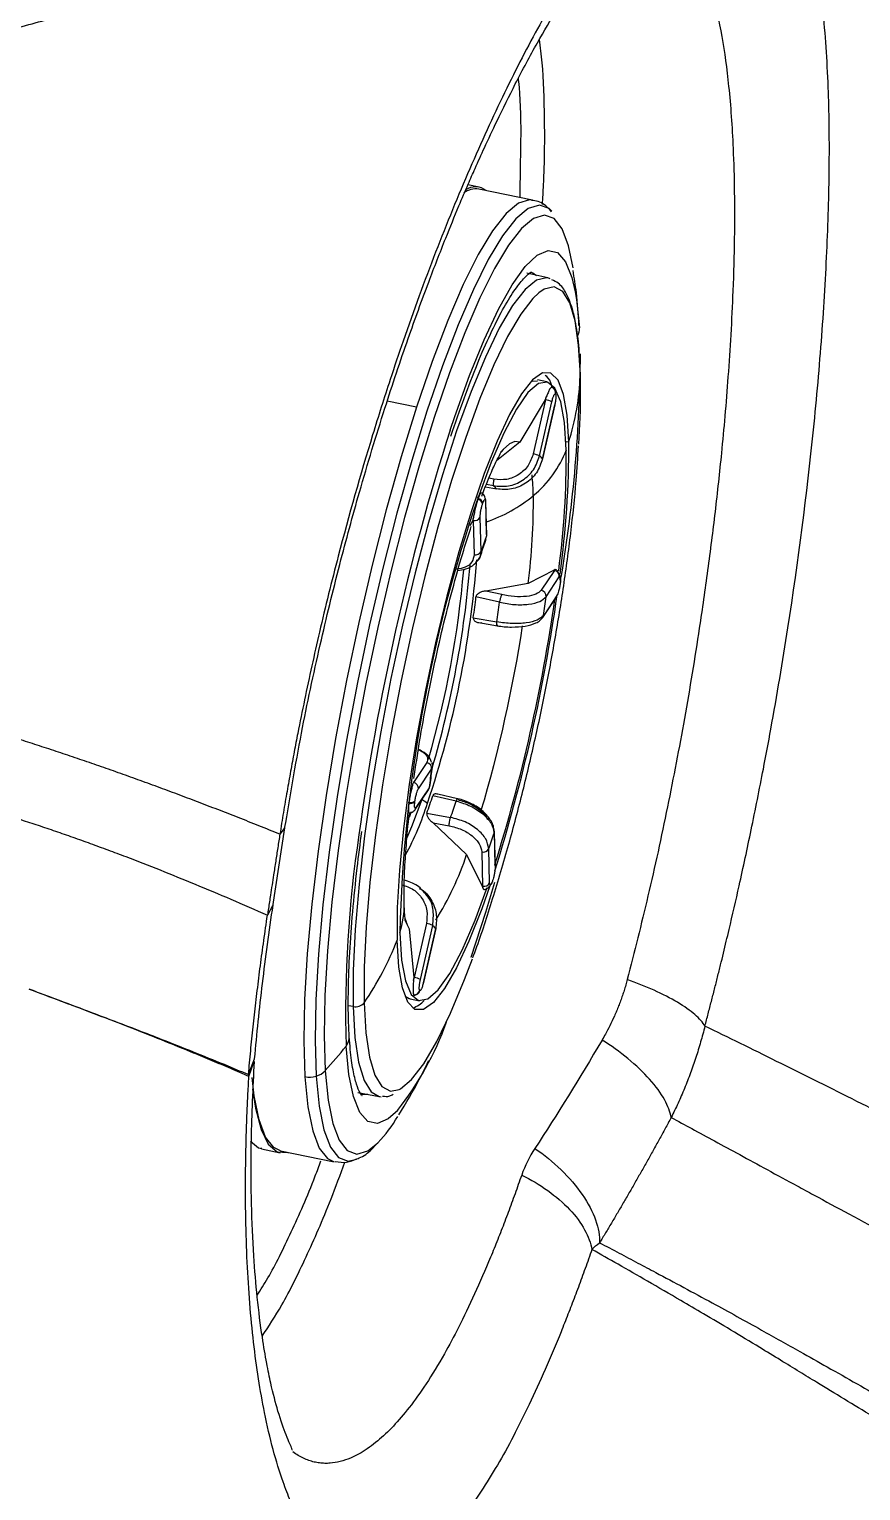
# Model space of a CAD drawing. Extents: x 525 to 609, y 649 to 778.
# Drawn here: x 533.459 to 535.144, y 699.471 to 702.436 of the extents above; entities that cross this region are included whole.
import ezdxf

# ---------------------------------------------------------------- set-up
doc = ezdxf.new("R2010")
doc.units = 0
doc.header["$MEASUREMENT"] = 0
doc.layers.add('1', color=4, linetype='Continuous')

# ---------------------------------------------------------------- blocks, each defined once
blk = doc.blocks.new('JETSETTER')
at = {"layer": '1', "color": 3, "linetype": 'Continuous', "lineweight": 25}
for p, q in [((9.3264, 32.9704), (9.3274, 33.04)), ((9.2436, 32.9914), (9.2206, 32.9962)), ((9.3517, 32.9652), (9.2429, 32.9876)), ((9.3827, 32.8072), (9.3401, 32.8168)), ((9.3876, 32.8056), (9.3827, 32.8072)), ((9.3508, 32.5977), (9.3617, 32.5984)), ((9.3809, 32.5964), (9.362, 32.6006)), ((9.1165, 32.5452), (9.0572, 32.5574)), ((9.3771, 32.5602), (9.326, 32.474)), ((9.3779, 32.5601), (9.353, 32.4504)), ((9.3658, 32.4463), (9.3907, 32.556)), ((9.3793, 32.5658), (9.3771, 32.5602)), ((9.3771, 32.5602), (9.3779, 32.5601)), ((9.3779, 32.5601), (9.3793, 32.5658)), ((9.3953, 32.5825), (9.395, 32.5828)), ((9.3979, 32.5722), (9.3982, 32.5719)), ((9.3967, 32.5499), (9.3718, 32.4402)), ((9.3719, 32.4399), (9.3969, 32.5496)), ((9.3967, 32.5499), (9.3969, 32.5496)), ((9.326, 32.474), (9.2787, 32.436)), ((9.4251, 32.4739), (9.4195, 32.475)), ((9.3719, 32.4399), (9.3718, 32.4402)), ((9.2562, 32.3837), (9.2787, 32.3792)), ((9.2723, 32.3857), (9.2582, 32.3886)), ((9.2734, 32.3989), (9.2632, 32.401)), ((9.2412, 32.3618), (9.2368, 32.3627)), ((9.2409, 32.3582), (9.2414, 32.3598)), ((9.2504, 32.3492), (9.2509, 32.3507)), ((9.2564, 32.3537), (9.2582, 32.2843)), ((9.2586, 32.2869), (9.2568, 32.3564)), ((9.2313, 32.3195), (9.2305, 32.3155)), ((9.2313, 32.3153), (9.2313, 32.3195)), ((9.2473, 32.2526), (9.2455, 32.3221)), ((9.2305, 32.3155), (9.2246, 32.3045)), ((9.2305, 32.3155), (9.2313, 32.3153)), ((9.2313, 32.3153), (9.2331, 32.2459)), ((9.2582, 32.2843), (9.2552, 32.2744)), ((9.3953, 32.2142), (9.3429, 32.1871)), ((9.3961, 32.214), (9.3693, 32.1737)), ((9.3791, 32.1607), (9.4058, 32.2009)), ((9.3974, 32.2156), (9.3953, 32.2142)), ((9.3953, 32.2142), (9.3961, 32.214)), ((9.3961, 32.214), (9.3974, 32.2156)), ((9.4002, 32.2153), (9.3974, 32.2156)), ((9.3429, 32.1871), (9.2569, 32.1722)), ((9.2892, 32.1648), (9.2569, 32.1722)), ((9.4081, 32.1899), (9.4079, 32.1881)), ((9.4082, 32.1889), (9.4084, 32.1908)), ((9.2846, 32.1493), (9.237, 32.1602)), ((9.3726, 32.1186), (9.3993, 32.1589)), ((9.4009, 32.1631), (9.3742, 32.1228)), ((9.2316, 32.118), (9.2795, 32.1094)), ((9.2426, 32.1083), (9.2805, 32.1015)), ((9.1372, 31.8241), (9.1105, 31.7839)), ((9.1491, 31.819), (9.1481, 31.8215)), ((9.1202, 31.7708), (9.1469, 31.8111)), ((9.109, 31.7812), (9.1105, 31.7839)), ((9.1105, 31.7839), (9.1098, 31.784)), ((9.1138, 31.7288), (9.1405, 31.769)), ((9.1421, 31.7732), (9.1153, 31.733)), ((9.1427, 31.7792), (9.1421, 31.7732)), ((9.1969, 31.7461), (9.1495, 31.757)), ((9.1994, 31.7507), (9.1596, 31.7599)), ((9.1009, 31.7417), (9.1012, 31.7436)), ((9.1128, 31.7275), (9.1138, 31.7288)), ((9.113, 31.744), (9.1132, 31.7458)), ((9.1374, 31.7217), (9.1854, 31.7128)), ((9.15, 31.702), (9.218, 31.6377)), ((9.15, 31.702), (9.1826, 31.696)), ((8.8253, 31.5321), (8.8494, 31.6915)), ((8.8482, 31.6904), (8.8396, 31.6788)), ((9.2738, 31.6813), (9.2756, 31.6118)), ((9.276, 31.6145), (9.2742, 31.6839)), ((9.218, 31.6377), (9.2498, 31.5736)), ((9.2487, 31.6429), (9.2505, 31.5734)), ((9.2647, 31.5802), (9.2629, 31.6496)), ((9.2697, 31.5818), (9.2696, 31.5817)), ((9.27, 31.5816), (9.2705, 31.5832)), ((9.2708, 31.5847), (9.2702, 31.5831)), ((9.2498, 31.5736), (9.2508, 31.5702)), ((9.2505, 31.5734), (9.2498, 31.5736)), ((9.2508, 31.5702), (9.2505, 31.5734)), ((8.8247, 31.5332), (8.8143, 31.5146)), ((9.0924, 31.5058), (9.1017, 31.4871)), ((9.1365, 31.4978), (9.1116, 31.3881)), ((9.1244, 31.384), (9.1493, 31.4937)), ((9.1017, 31.4871), (9.1108, 31.3882)), ((9.1553, 31.4876), (9.1304, 31.3779)), ((9.1305, 31.3776), (9.1555, 31.4873)), ((9.1553, 31.4876), (9.1555, 31.4873)), ((9.1108, 31.3882), (9.1103, 31.3821)), ((9.1103, 31.3821), (9.1116, 31.3881)), ((9.1116, 31.3881), (9.1108, 31.3882)), ((9.1035, 31.3447), (9.1224, 31.3411)), ((9.1113, 31.3524), (9.111, 31.3527)), ((9.1113, 31.3524), (9.1132, 31.3526)), ((9.1232, 31.3617), (9.1229, 31.362)), ((8.9881, 31.329), (8.9786, 31.3308)), ((8.7759, 31.1913), (8.7878, 31.223)), ((8.7768, 31.1874), (8.7874, 31.2181)), ((8.9978, 31.1548), (9.0408, 31.1468)), ((8.801, 31.042), (8.803, 31.0416)), ((8.8022, 31.0403), (8.8402, 31.0325)), ((8.841, 31.0365), (8.9498, 31.014))]:
    blk.add_line(p, q, dxfattribs=at)
at = {"layer": '1', "color": 3, "linetype": 'Continuous', "lineweight": 25, "flags": 128}
for points in [[(9.3905, 32.9429), (9.3851, 32.9479), (9.3654, 32.9551), (9.3429, 32.9482), (9.3179, 32.9272), (9.2907, 32.8925), (9.2619, 32.8446), (9.2317, 32.7841), (9.2006, 32.712), (9.1691, 32.6293), (9.1377, 32.5372), (9.1067, 32.4371), (9.0767, 32.3303), (9.0481, 32.2186), (9.0213, 32.1034), (8.9967, 31.9865), (8.9746, 31.8696), (8.9554, 31.7544), (8.9394, 31.6425), (8.9267, 31.5357), (8.9177, 31.4354), (8.9123, 31.3431), (8.9107, 31.2602), (8.9129, 31.1879)], [(9.3508, 32.9654), (9.3457, 32.9658), (9.323, 32.9589), (9.2979, 32.9378), (9.2705, 32.9028), (9.2415, 32.8546), (9.2111, 32.7937), (9.1798, 32.7211), (9.1481, 32.6379), (9.1165, 32.5452)], [(9.4337, 32.828), (9.4246, 32.8727), (9.4116, 32.9071), (9.3953, 32.9279), (9.376, 32.935), (9.3539, 32.9282), (9.3293, 32.9076), (9.3026, 32.8735), (9.2743, 32.8265), (9.2446, 32.7671), (9.2141, 32.6962), (9.1832, 32.615), (9.1523, 32.5245), (9.1219, 32.4262), (9.0924, 32.3213), (9.0643, 32.2115), (9.038, 32.0984), (9.0138, 31.9836), (8.9921, 31.8688), (8.9732, 31.7556), (8.9575, 31.6457), (8.9451, 31.5408), (8.9361, 31.4423), (8.9309, 31.3516), (8.9293, 31.2702), (8.9315, 31.1991)], [(9.1847, 32.4988), (9.194, 32.5263), (9.224, 32.6091), (9.2537, 32.682), (9.2827, 32.7437), (9.3106, 32.7934), (9.337, 32.8302), (9.3613, 32.8535), (9.3832, 32.8631), (9.4024, 32.8586), (9.4186, 32.8403), (9.4315, 32.8084), (9.4383, 32.7791)], [(9.3827, 32.8072), (9.3802, 32.8076), (9.3596, 32.8029), (9.3365, 32.784), (9.3113, 32.7513), (9.2843, 32.7053), (9.2561, 32.6469), (9.2271, 32.577), (9.1978, 32.4969), (9.1688, 32.4078), (9.1405, 32.3114), (9.1134, 32.2093), (9.088, 32.1032), (9.0647, 31.9949), (9.0439, 31.8864), (9.026, 31.7794), (9.0112, 31.6757), (8.9999, 31.5773), (8.9922, 31.4856), (8.9882, 31.4024), (8.9881, 31.329)], [(9.3483, 32.8191), (9.3525, 32.8174), (9.3598, 32.8124)], [(9.3646, 32.7772), (9.3524, 32.7658), (9.3276, 32.7336), (9.3011, 32.6885), (9.2734, 32.6311), (9.245, 32.5625), (9.2162, 32.4838), (9.1877, 32.3964), (9.1599, 32.3017), (9.1333, 32.2014), (9.1084, 32.0972), (9.0855, 31.9909), (9.0651, 31.8843), (9.0475, 31.7792), (9.033, 31.6774), (9.0219, 31.5807), (9.0143, 31.4907), (9.0104, 31.409), (9.0102, 31.3369)], [(9.4487, 32.6098), (9.4451, 32.671), (9.4378, 32.7202), (9.427, 32.7567), (9.4127, 32.7797), (9.3953, 32.789), (9.3751, 32.7843), (9.3646, 32.7772)], [(9.4383, 32.7791), (9.4409, 32.7633), (9.4467, 32.7059)], [(9.4251, 32.4739), (9.4216, 32.5286), (9.4142, 32.5708), (9.4033, 32.5996), (9.3889, 32.6143), (9.3715, 32.6145), (9.3514, 32.6004), (9.329, 32.5721), (9.3049, 32.5304), (9.2796, 32.4761), (9.2536, 32.4105), (9.2276, 32.335), (9.2022, 32.2514), (9.1778, 32.1614), (9.155, 32.0672), (9.1344, 31.9707), (9.1165, 31.8742), (9.1015, 31.7798), (9.0898, 31.6896), (9.0818, 31.6057), (9.0775, 31.5299), (9.0772, 31.4639)], [(9.4201, 32.4588), (9.4164, 32.5142), (9.4087, 32.5562), (9.3971, 32.5838), (9.3819, 32.5962), (9.3635, 32.5931), (9.3423, 32.5747), (9.3189, 32.5414), (9.2938, 32.4939), (9.2677, 32.4336), (9.2412, 32.3618)], [(9.4456, 32.4702), (9.4486, 32.5377), (9.4487, 32.6098)], [(9.1165, 32.5452), (9.0853, 32.4444), (9.0551, 32.3369), (9.0263, 32.2244), (8.9993, 32.1085), (8.9745, 31.9908), (8.9523, 31.8732), (8.933, 31.7572), (8.9168, 31.6446), (8.9041, 31.537), (8.895, 31.4361), (8.8896, 31.3432), (8.888, 31.2597), (8.8902, 31.1869)], [(9.326, 32.474), (9.316, 32.4757), (9.3047, 32.4708), (9.2923, 32.4595), (9.2883, 32.4547)], [(9.2564, 32.3537), (9.2568, 32.3555), (9.2568, 32.3564)], [(9.2568, 32.3564), (9.2567, 32.3573), (9.2565, 32.3585)], [(9.2586, 32.2869), (9.2586, 32.2861), (9.2582, 32.2843)], [(9.4082, 32.1889), (9.4082, 32.1888), (9.4079, 32.1881)], [(9.0974, 31.6722), (9.1071, 31.6944), (9.1279, 31.7496)], [(9.1059, 31.7243), (9.103, 31.717), (9.1014, 31.713)], [(9.276, 31.6145), (9.276, 31.6136), (9.2756, 31.6118)], [(9.2743, 31.5808), (9.2561, 31.52), (9.2264, 31.4285), (9.2264, 31.4284)], [(9.2708, 31.5847), (9.2706, 31.5835), (9.2705, 31.5832)], [(9.2651, 31.5741), (9.2486, 31.5273), (9.2226, 31.4617), (9.1973, 31.4074), (9.1732, 31.3656), (9.1509, 31.3374), (9.1307, 31.3232), (9.1133, 31.3235), (9.0989, 31.3382), (9.088, 31.367), (9.0807, 31.4092), (9.0772, 31.4639)], [(9.0826, 31.4789), (9.0862, 31.4235), (9.094, 31.3815), (9.1056, 31.3539), (9.1208, 31.3415), (9.1392, 31.3446), (9.1604, 31.363), (9.1838, 31.3963), (9.2089, 31.4437), (9.235, 31.5041), (9.2596, 31.5704)], [(9.0811, 31.161), (9.0838, 31.1624), (9.1065, 31.1809), (9.1313, 31.213), (9.1578, 31.2582), (9.1855, 31.3156), (9.214, 31.3842), (9.2297, 31.4262)], [(9.1303, 31.3774), (9.1305, 31.3776), (9.1304, 31.3779)], [(9.1035, 31.3447), (9.1018, 31.3451), (9.0935, 31.3497)], [(8.9881, 31.329), (8.9917, 31.2667), (8.9992, 31.2166), (9.0102, 31.1794), (9.0247, 31.156), (9.0408, 31.1468)], [(9.0102, 31.3369), (9.0138, 31.2757), (9.0211, 31.2265), (9.032, 31.19), (9.0462, 31.1669), (9.0636, 31.1577), (9.0811, 31.161)], [(9.0783, 31.1186), (9.0592, 31.1012), (9.0372, 31.0917), (9.018, 31.0961), (9.0018, 31.1145), (8.9889, 31.1464), (8.9795, 31.1915), (8.9738, 31.2489)], [(8.9315, 31.1991), (8.9374, 31.1395), (8.9469, 31.0921), (8.9599, 31.0578), (8.9762, 31.0369), (8.9955, 31.0298), (9.0176, 31.0366), (9.0381, 31.053)], [(8.841, 31.0365), (8.8272, 31.0431), (8.8105, 31.0645), (8.7972, 31.0997), (8.7874, 31.1482), (8.7832, 31.185)], [(8.8902, 31.1869), (8.8962, 31.1258), (8.906, 31.0773), (8.9193, 31.0421), (8.936, 31.0207), (8.9498, 31.014)], [(8.9129, 31.1879), (8.9189, 31.1272), (8.9286, 31.079), (8.9418, 31.044), (8.9584, 31.0228), (8.9781, 31.0155), (8.9946, 31.0194)], [(8.7842, 31.1614), (8.79, 31.1229), (8.8013, 31.0797), (8.8161, 31.05), (8.8342, 31.0344), (8.8553, 31.0331), (8.8562, 31.0333)], [(9.0174, 31.1511), (9.0151, 31.1505), (9.003, 31.1498)], [(9.0408, 31.1468), (9.0424, 31.1465), (9.0448, 31.1463)], [(8.8026, 31.0403), (8.7962, 31.0422), (8.7802, 31.0551)]]:
    blk.add_lwpolyline(points, dxfattribs=at)
at = {"layer": '1', "color": 3, "linetype": 'Continuous', "lineweight": 25}
for centre, radius, start, end in [((9.2373, 32.9444), 0.0436, 82.6403, 125.3142), ((9.2361, 32.9566), 0.0354, 52.2811, 124.4902), ((9.4182, 32.7043), 0.0285, 331.2239, 3.058), ((6.6058, 32.6692), 2.8429, 350.5109, 359.676), ((8.8945, 32.6362), 0.5548, 342.9876, 357.2722), ((9.3714, 32.517), 0.0436, 63.6255, 81.3608), ((9.3868, 32.5748), 0.0114, 346.7815, 67.5938), ((9.387, 32.5745), 0.0115, 346.9175, 44.1526), ((13.7142, 31.0467), 4.7565, 162.2254, 172.3763), ((7.5389, 32.4644), 1.8862, 352.134, 0.2868), ((9.3464, 32.4072), 0.0436, 63.6351, 81.3512), ((9.2112, 32.5387), 0.2237, 309.4055, 339.0678), ((9.3507, 32.4256), 0.0256, 34.6603, 54.0223), ((7.601, 32.4498), 1.8191, 352.5315, 0.2817), ((9.2604, 32.3677), 0.0216, 32.2229, 56.4638), ((8.8562, 32.3553), 0.4971, 1.22, 6.0528), ((12.0203, 31.4069), 2.9386, 161.0379, 178.596), ((9.2385, 32.3462), 0.0123, 14.1349, 78.7323), ((9.239, 32.3477), 0.0123, 14.1321, 78.7501), ((9.1601, 32.5986), 0.3025, 288.8817, 309.6781), ((8.0288, 32.3524), 1.3245, 352.8327, 0.5833), ((9.2343, 32.3274), 0.0124, 256.1526, 334.6312), ((10.6747, 31.7786), 1.504, 160.3542, 161.63), ((7.1973, 32.3912), 2.0472, 341.5082, 355.6272), ((9.2361, 32.2579), 0.0124, 256.1518, 334.631), ((7.2132, 32.3874), 2.0064, 343.8973, 355.0717), ((7.1891, 32.3921), 2.0428, 343.5221, 355.299), ((9.3935, 32.202), 0.0123, 355.1165, 78.0715), ((9.3668, 32.1617), 0.0123, 355.124, 78.064), ((9.4065, 32.191), 0.00192, 325.6042, 23.5014), ((7.3649, 32.3805), 1.885, 351.9969, 353.2898), ((5.9386, 32.6527), 3.4973, 342.5582, 351.9777), ((6.01, 32.6384), 3.4212, 342.6306, 351.903), ((7.4445, 32.3666), 1.8529, 352.0195, 353.2631), ((7.1545, 32.4286), 2.2406, 352.1558, 353.131), ((9.3912, 32.1643), 0.00974, 326.3916, 352.8923), ((9.3645, 32.1241), 0.00978, 317.0856, 352.8162), ((6.5993, 32.5159), 2.7633, 343.379, 351.3702), ((9.1347, 31.8121), 0.0123, 355.1159, 78.0721), ((11.3387, 31.5089), 2.2125, 172.1496, 173.1372), ((9.108, 31.7718), 0.0123, 355.1251, 78.063), ((7.9509, 32.15), 1.2614, 340.1472, 341.8438), ((9.1324, 31.7744), 0.00974, 326.3929, 352.891), ((8.5274, 31.9368), 0.6417, 332.0867, 342.3193), ((9.1047, 31.7555), 0.0142, 254.8541, 305.899), ((9.1049, 31.7573), 0.0142, 254.8541, 305.899), ((9.1056, 31.7342), 0.00979, 326.4567, 352.8285), ((9.2269, 31.8802), 0.164, 232.8319, 237.4928), ((8.0075, 32.1372), 1.2521, 340.1853, 341.8014), ((11.3825, 31.3183), 2.4097, 171.4203, 181.6492), ((7.8617, 32.15), 1.4879, 340.3472, 341.6369), ((9.2668, 31.6837), 0.00745, 340.7361, 17.1238), ((8.6518, 31.8233), 0.5959, 327.666, 341.8549), ((9.2517, 31.6549), 0.0124, 256.1384, 334.6444), ((9.2535, 31.5855), 0.0124, 256.1398, 334.643), ((9.266, 31.583), 0.00422, 316.0532, 1.7138), ((8.9097, 31.5351), 0.1818, 341.9983, 1.2638), ((9.1763, 31.5295), 0.0858, 193.6199, 209.6548), ((9.13, 31.4547), 0.0436, 63.6216, 81.3647), ((9.1704, 31.5083), 0.0257, 214.699, 234.0073), ((8.4948, 31.6896), 0.6246, 325.6144, 338.8135), ((9.105, 31.345), 0.0436, 63.623, 81.3632), ((9.0905, 31.3795), 0.0563, 289.027, 317.8397), ((9.1112, 31.3647), 0.012, 269.1418, 347.1489), ((9.1115, 31.3644), 0.012, 269.1312, 347.1705), ((8.9929, 31.3505), 0.022, 257.3095, 321.8501), ((8.5765, 31.5132), 0.6383, 321.8174, 340.2592), ((8.9512, 31.2671), 0.029, 321.1418, 3.0291), ((8.3716, 31.7173), 0.7628, 317.216, 322.1236), ((8.9017, 31.2274), 0.0411, 285.8432, 316.4816), ((8.8996, 31.2331), 0.0471, 258.47, 286.4136), ((8.826, 31.2561), 0.2937, 316.2493, 329.3079)]:
    blk.add_arc(centre, radius, start, end, dxfattribs=at)
for points, knots in [([(9.701, 31.2895), (9.7032, 31.2979), (9.7076, 31.3146), (9.7141, 31.3396), (9.7205, 31.3644), (9.7266, 31.389), (9.7327, 31.4134), (9.7386, 31.4375), (9.7443, 31.4614), (9.7551, 31.5068), (9.7723, 31.5818), (9.7957, 31.6904), (9.8169, 31.7967), (9.8425, 31.9335), (9.8816, 32.1663), (9.9121, 32.4032), (9.9305, 32.5961), (9.9407, 32.7219), (9.9496, 32.8731), (9.9542, 33.0423), (9.952, 33.2047), (9.9426, 33.3413), (9.9265, 33.4597), (9.905, 33.5542), (9.8811, 33.6183), (9.8584, 33.6604), (9.8389, 33.6875), (9.8177, 33.7077), (9.7884, 33.7257), (9.7572, 33.7325), (9.7222, 33.728), (9.667, 33.7097), (9.5949, 33.6536), (9.5063, 33.5467), (9.437, 33.445), (9.3663, 33.3242), (9.2948, 33.1857), (9.2239, 33.0306), (9.1548, 32.8617), (9.1015, 32.7159), (9.0594, 32.5908), (9.0139, 32.4472), (8.9652, 32.2758), (8.9206, 32.095), (8.894, 31.9746), (8.8777, 31.8936), (8.8684, 31.8453), (8.8611, 31.8061), (8.8538, 31.7652), (8.8465, 31.7225), (8.8419, 31.6936), (8.8396, 31.6788)], [0, 0, 0, 0, 0.0040788, 0.0081044, 0.012077, 0.015997, 0.0198646, 0.0236799, 0.0274431, 0.0311544, 0.0450026, 0.0624326, 0.0812967, 0.0936342, 0.1247927, 0.1872599, 0.2028344, 0.2184545, 0.2497631, 0.2810095, 0.3121883, 0.3484382, 0.3747329, 0.4059117, 0.4372189, 0.4509299, 0.4684704, 0.4862509, 0.4996694, 0.5309814, 0.5466286, 0.5622314, 0.6246489, 0.6558806, 0.6871013, 0.7184239, 0.7496431, 0.7808803, 0.8122008, 0.8434032, 0.8564181, 0.8746623, 0.9134236, 0.9371963, 0.9582187, 0.9686063, 0.9743414, 0.9803463, 0.9866228, 0.9931732, 1, 1, 1, 1]), ([(8.8492, 31.6902), (8.8601, 31.7547), (8.8809, 31.8786), (8.9194, 32.0583), (8.9591, 32.2219), (9.003, 32.3828), (9.0494, 32.5363), (9.0968, 32.678), (9.1383, 32.7924), (9.1729, 32.8816), (9.1997, 32.9473), (9.2197, 32.9941), (9.2369, 33.0335), (9.2561, 33.0762), (9.2834, 33.1344), (9.3193, 33.207), (9.3604, 33.2836), (9.3995, 33.3501), (9.4317, 33.4004), (9.455, 33.4341), (9.4737, 33.4595), (9.4899, 33.4803), (9.5076, 33.5023), (9.5262, 33.5247), (9.5413, 33.5431), (9.5449, 33.5462), (9.5469, 33.5479)], [0, 0, 0, 0, 0.068537, 0.131774, 0.189882, 0.242966, 0.306029, 0.360376, 0.406051, 0.44306, 0.471381, 0.490977, 0.505397, 0.525407, 0.551759, 0.591699, 0.639711, 0.683888, 0.720146, 0.748582, 0.766363, 0.787049, 0.821286, 0.868631, 0.928411, 1, 1, 1, 1]), ([(9.5468, 33.5478), (9.5505, 33.5489), (9.5653, 33.5534), (9.5892, 33.5518), (9.6224, 33.5414), (9.6566, 33.5131), (9.6893, 33.4613), (9.716, 33.389), (9.7361, 33.3005), (9.7504, 33.1954), (9.7581, 33.0875), (9.761, 32.9824), (9.7609, 32.8859), (9.7583, 32.7889), (9.7537, 32.6946), (9.7482, 32.6095), (9.7418, 32.5293), (9.7333, 32.4382), (9.722, 32.3342), (9.707, 32.2154), (9.6869, 32.0756), (9.6605, 31.9148), (9.6255, 31.7326), (9.5869, 31.5544), (9.5578, 31.44), (9.5435, 31.3838)], [0, 0, 0, 0, 0.012564, 0.050556, 0.089703, 0.144511, 0.203407, 0.26149, 0.317207, 0.3713, 0.429858, 0.467516, 0.504837, 0.544904, 0.576996, 0.606677, 0.633936, 0.658766, 0.697738, 0.735742, 0.772773, 0.830305, 0.886637, 0.94428, 1, 1, 1, 1]), ([(8.2644, 33.3031), (8.2797, 33.3073), (8.3129, 33.3165), (8.3555, 33.3281), (8.3928, 33.3383), (8.4259, 33.3474), (8.4496, 33.3539), (8.4632, 33.3576)], [0, 0, 0, 0, 0.231901, 0.5, 0.643121, 0.795204, 1, 1, 1, 1]), ([(9.3717, 32.9563), (9.3725, 32.9695), (9.3764, 33.0333), (9.3766, 33.1306), (9.3738, 33.2303), (9.3676, 33.2758), (9.3655, 33.2911)], [0, 0, 0, 0, 0.094637, 0.455218, 0.815799, 1, 1, 1, 1]), ([(9.3274, 33.04), (9.3278, 33.0587), (9.329, 33.1207), (9.3271, 33.178), (9.3231, 33.2101), (9.3229, 33.2123)], [0, 0, 0, 0, 0.286292, 0.950529, 1, 1, 1, 1]), ([(9.3901, 32.9416), (9.3872, 32.945), (9.3788, 32.9549), (9.3635, 32.9641), (9.3519, 32.9644), (9.3496, 32.9645)], [0, 0, 0, 0, 0.2947064, 0.8603312, 1, 1, 1, 1]), ([(9.1863, 32.4865), (9.1951, 32.5125), (9.213, 32.5651), (9.2398, 32.6341), (9.2662, 32.6946), (9.2912, 32.7441), (9.3142, 32.7819), (9.3328, 32.806), (9.3472, 32.8185), (9.3491, 32.8191), (9.35, 32.8194)], [0, 0, 0, 0, 0.1303975, 0.2642441, 0.3973993, 0.5294205, 0.6595072, 0.7861972, 0.8935195, 1, 1, 1, 1]), ([(9.4487, 32.6107), (9.4483, 32.6215), (9.4472, 32.6532), (9.4427, 32.6985), (9.434, 32.7431), (9.4216, 32.7748), (9.4078, 32.7957), (9.3951, 32.8013), (9.3906, 32.8034)], [0, 0, 0, 0, 0.1061187, 0.3104769, 0.5165272, 0.7265112, 0.9005199, 1, 1, 1, 1]), ([(9.4456, 32.7111), (9.4444, 32.7333), (9.4424, 32.7698), (9.4362, 32.8075), (9.4338, 32.8223)], [0, 0, 0, 0, 0.604903, 1, 1, 1, 1]), ([(9.3909, 32.5859), (9.3903, 32.5888), (9.3871, 32.6027), (9.3815, 32.6066), (9.377, 32.6097)], [0, 0, 0, 0, 0.214165, 1, 1, 1, 1]), ([(9.3911, 32.5853), (9.3905, 32.5855), (9.3893, 32.5859), (9.3864, 32.5818), (9.3831, 32.575), (9.3806, 32.5689), (9.3793, 32.5658)], [0, 0, 0, 0, 0.247555, 0.500827, 0.753658, 1, 1, 1, 1]), ([(9.3907, 32.556), (9.3914, 32.5588), (9.3928, 32.5643), (9.395, 32.5697), (9.3968, 32.5725), (9.3975, 32.5723), (9.3979, 32.5722)], [0, 0, 0, 0, 0.279485, 0.55901, 0.779411, 1, 1, 1, 1]), ([(9.3982, 32.5719), (9.3985, 32.5711), (9.3992, 32.5695), (9.399, 32.5634), (9.3981, 32.5566), (9.3972, 32.5521), (9.3967, 32.5499)], [0, 0, 0, 0, 0.279655, 0.559231, 0.779586, 1, 1, 1, 1]), ([(9.2303, 31.4281), (9.2309, 31.4297), (9.244, 31.4633), (9.2671, 31.5351), (9.2995, 31.6418), (9.3287, 31.7515), (9.3547, 31.8599), (9.3777, 31.9681), (9.398, 32.0761), (9.4154, 32.1838), (9.4297, 32.291), (9.44, 32.3859), (9.4434, 32.4434), (9.4448, 32.4668)], [0, 0, 0, 0, 0.005285, 0.112232, 0.223053, 0.326792, 0.427027, 0.525708, 0.624133, 0.723176, 0.824004, 0.928377, 1, 1, 1, 1]), ([(9.2489, 32.3648), (9.2497, 32.3672), (9.2567, 32.3868), (9.2677, 32.4126), (9.2801, 32.4396), (9.2882, 32.4544), (9.2892, 32.4559), (9.2897, 32.4566)], [0, 0, 0, 0, 0.040425, 0.34339, 0.592474, 0.815882, 1, 1, 1, 1]), ([(9.2723, 32.3857), (9.2826, 32.3848), (9.3031, 32.3829), (9.3322, 32.3954), (9.3555, 32.417), (9.3624, 32.4366), (9.3658, 32.4463)], [0, 0, 0, 0, 0.2499644, 0.4999662, 0.7499628, 1, 1, 1, 1]), ([(9.353, 32.4504), (9.3501, 32.4421), (9.3443, 32.4255), (9.3244, 32.4071), (9.2995, 32.3966), (9.2821, 32.3982), (9.2734, 32.3989)], [0, 0, 0, 0, 0.24978, 0.500149, 0.750464, 1, 1, 1, 1]), ([(9.3718, 32.4402), (9.3684, 32.4304), (9.3616, 32.4109), (9.3383, 32.3892), (9.3092, 32.3767), (9.2888, 32.3784), (9.2787, 32.3792)], [0, 0, 0, 0, 0.2500305, 0.5000304, 0.7500144, 1, 1, 1, 1]), ([(9.2723, 32.393), (9.2722, 32.392), (9.2719, 32.39), (9.2718, 32.3878), (9.2719, 32.3862), (9.2722, 32.3859), (9.2723, 32.3857)], [0, 0, 0, 0, 0.259431, 0.518946, 0.768452, 1, 1, 1, 1]), ([(9.2734, 32.3989), (9.2732, 32.398), (9.2727, 32.3959), (9.2724, 32.394), (9.2723, 32.393)], [0, 0, 0, 0, 0.481422, 1, 1, 1, 1]), ([(9.2409, 32.3582), (9.2399, 32.3553), (9.238, 32.3493), (9.2354, 32.3386), (9.2331, 32.328), (9.2319, 32.3223), (9.2313, 32.3195)], [0, 0, 0, 0, 0.247556, 0.500831, 0.753645, 1, 1, 1, 1]), ([(9.2475, 32.371), (9.2472, 32.371), (9.2465, 32.3711), (9.2442, 32.3673), (9.2423, 32.3623), (9.2414, 32.3598)], [0, 0, 0, 0, 0.270858, 0.63965, 1, 1, 1, 1]), ([(9.2455, 32.3221), (9.2455, 32.3241), (9.2456, 32.3282), (9.2469, 32.3362), (9.2486, 32.3435), (9.2498, 32.3473), (9.2504, 32.3492)], [0, 0, 0, 0, 0.2794881, 0.5589983, 0.77942, 1, 1, 1, 1]), ([(9.2565, 32.3582), (9.2561, 32.36), (9.2553, 32.3636), (9.2528, 32.3678), (9.2502, 32.3704), (9.2485, 32.3709), (9.2479, 32.371)], [0, 0, 0, 0, 0.27851, 0.568996, 0.866222, 1, 1, 1, 1]), ([(9.2509, 32.3507), (9.2517, 32.3527), (9.2532, 32.3567), (9.255, 32.3584), (9.2561, 32.3574), (9.2563, 32.3549), (9.2564, 32.3537)], [0, 0, 0, 0, 0.279643, 0.559231, 0.779593, 1, 1, 1, 1]), ([(9.1111, 31.7915), (9.1149, 31.8166), (9.1224, 31.8672), (9.1369, 31.9472), (9.1535, 32.0282), (9.1719, 32.1082), (9.1916, 32.1845), (9.2104, 32.2508), (9.2223, 32.2876), (9.2275, 32.3034)], [0, 0, 0, 0, 0.145071, 0.293431, 0.442757, 0.592328, 0.741269, 0.888823, 1, 1, 1, 1]), ([(9.2447, 32.2392), (9.2481, 32.2494), (9.2525, 32.2625), (9.2568, 32.2746), (9.2578, 32.2773)], [0, 0, 0, 0, 0.779663, 1, 1, 1, 1]), ([(9.2331, 32.2459), (9.2322, 32.2407), (9.2305, 32.2304), (9.2171, 32.2196), (9.2038, 32.2173), (9.1978, 32.2162)], [0, 0, 0, 0, 0.3552225, 0.7112799, 1, 1, 1, 1]), ([(9.1988, 32.2136), (9.2048, 32.2145), (9.2184, 32.2165), (9.2351, 32.2257), (9.2414, 32.2352), (9.2446, 32.2399)], [0, 0, 0, 0, 0.2828847, 0.6391774, 1, 1, 1, 1]), ([(9.2368, 32.2314), (9.2387, 32.2326), (9.2463, 32.2378), (9.2469, 32.2462), (9.2473, 32.2526)], [0, 0, 0, 0, 0.24293, 1, 1, 1, 1]), ([(9.4081, 32.1928), (9.408, 32.195), (9.4078, 32.1999), (9.4059, 32.2066), (9.4035, 32.2116), (9.4016, 32.2133), (9.4009, 32.2138)], [0, 0, 0, 0, 0.245259, 0.53143, 0.827454, 1, 1, 1, 1]), ([(9.4058, 32.2009), (9.4064, 32.2016), (9.4077, 32.203), (9.4086, 32.2005), (9.4087, 32.1959), (9.4083, 32.1919), (9.4081, 32.1899)], [0, 0, 0, 0, 0.279469, 0.559005, 0.77941, 1, 1, 1, 1]), ([(9.2569, 32.1722), (9.2546, 32.1719), (9.2501, 32.1714), (9.2447, 32.1689), (9.241, 32.1665), (9.2389, 32.1646), (9.2375, 32.1624), (9.2372, 32.161), (9.237, 32.1602)], [0, 0, 0, 0, 0.2982786, 0.5751158, 0.7014831, 0.8094451, 0.9057584, 1, 1, 1, 1]), ([(9.3693, 32.1737), (9.3663, 32.1708), (9.3602, 32.165), (9.3401, 32.1606), (9.3152, 32.16), (9.2978, 32.1632), (9.2892, 32.1648)], [0, 0, 0, 0, 0.249772, 0.50014, 0.750458, 1, 1, 1, 1]), ([(9.4079, 32.1881), (9.4074, 32.1853), (9.4066, 32.1798), (9.4046, 32.172), (9.4026, 32.1661), (9.4015, 32.1641), (9.4009, 32.1631)], [0, 0, 0, 0, 0.2796593, 0.5592354, 0.7795986, 1, 1, 1, 1]), ([(9.2876, 32.1612), (9.2872, 32.1603), (9.2866, 32.1585), (9.2858, 32.1553), (9.2851, 32.1521), (9.2848, 32.1502), (9.2846, 32.1493)], [0, 0, 0, 0, 0.259429, 0.51894, 0.76844, 1, 1, 1, 1]), ([(9.2846, 32.1493), (9.2948, 32.1474), (9.3152, 32.1436), (9.3446, 32.1447), (9.3683, 32.1503), (9.3755, 32.1572), (9.3791, 32.1607)], [0, 0, 0, 0, 0.2499806, 0.4999565, 0.7499678, 1, 1, 1, 1]), ([(9.2892, 32.1648), (9.2889, 32.1644), (9.2884, 32.1635), (9.2878, 32.162), (9.2876, 32.1612)], [0, 0, 0, 0, 0.481402, 1, 1, 1, 1]), ([(9.4003, 32.1613), (9.4005, 32.1619), (9.4009, 32.1626), (9.4013, 32.1637), (9.4014, 32.164)], [0, 0, 0, 0, 0.713384, 1, 1, 1, 1]), ([(9.2316, 32.118), (9.2316, 32.1173), (9.2315, 32.1158), (9.2324, 32.1137), (9.2339, 32.1118), (9.237, 32.1097), (9.2419, 32.1078), (9.2463, 32.1079), (9.2486, 32.108)], [0, 0, 0, 0, 0.094223, 0.190472, 0.29832, 0.424534, 0.701591, 1, 1, 1, 1]), ([(9.3742, 32.1228), (9.3706, 32.1194), (9.3634, 32.1125), (9.3397, 32.1069), (9.3103, 32.1054), (9.2897, 32.1081), (9.2795, 32.1094)], [0, 0, 0, 0, 0.25002, 0.500031, 0.750009, 1, 1, 1, 1]), ([(9.2797, 32.1016), (9.2846, 32.1009), (9.2943, 32.0995), (9.3139, 32.0987), (9.3375, 32.1004), (9.3563, 32.1059), (9.3671, 32.112), (9.3703, 32.1158), (9.3718, 32.1177)], [0, 0, 0, 0, 0.126123, 0.250115, 0.495475, 0.742873, 0.869617, 1, 1, 1, 1]), ([(9.2811, 32.1022), (9.2809, 32.102), (9.2805, 32.1015), (9.28, 32.1015), (9.2794, 32.1025), (9.2792, 32.1048), (9.2793, 32.1072), (9.2794, 32.1087), (9.2795, 32.1094)], [0, 0, 0, 0, 0.124737, 0.249336, 0.499994, 0.750651, 0.875275, 1, 1, 1, 1]), ([(8.8396, 31.6788), (8.8254, 31.6845), (8.7972, 31.6959), (8.7553, 31.7125), (8.7137, 31.7287), (8.6726, 31.7445), (8.6319, 31.7599), (8.5916, 31.7748), (8.5517, 31.7894), (8.5121, 31.8036), (8.4729, 31.8174), (8.434, 31.8307), (8.3955, 31.8438), (8.3572, 31.8564), (8.3193, 31.8687), (8.2942, 31.8766), (8.2816, 31.8805)], [0, 0, 0, 0, 0.073871, 0.147363, 0.220475, 0.293209, 0.365566, 0.437548, 0.509155, 0.580389, 0.651249, 0.721739, 0.791857, 0.861606, 0.930987, 1, 1, 1, 1]), ([(9.1196, 31.851), (9.1232, 31.8492), (9.133, 31.844), (9.1404, 31.8341), (9.1383, 31.8274), (9.1372, 31.8241)], [0, 0, 0, 0, 0.222425, 0.611807, 1, 1, 1, 1]), ([(9.1469, 31.8248), (9.1462, 31.8271), (9.1443, 31.8337), (9.135, 31.843), (9.1248, 31.8485), (9.1212, 31.8505)], [0, 0, 0, 0, 0.2648442, 0.7380339, 1, 1, 1, 1]), ([(9.1437, 31.7746), (9.1452, 31.7865), (9.147, 31.8018), (9.1492, 31.8175), (9.1497, 31.821)], [0, 0, 0, 0, 0.779342, 1, 1, 1, 1]), ([(9.1469, 31.8111), (9.1492, 31.8149), (9.1517, 31.819), (9.1478, 31.8235), (9.1476, 31.8238)], [0, 0, 0, 0, 0.937667, 1, 1, 1, 1]), ([(9.109, 31.7812), (9.1084, 31.7789), (9.1073, 31.7744), (9.1049, 31.7646), (9.1027, 31.7538), (9.1017, 31.747), (9.1012, 31.7436)], [0, 0, 0, 0, 0.246646, 0.49953, 0.752684, 1, 1, 1, 1]), ([(9.1132, 31.7458), (9.1137, 31.7486), (9.1145, 31.7541), (9.1165, 31.7619), (9.1185, 31.7677), (9.1197, 31.7698), (9.1202, 31.7708)], [0, 0, 0, 0, 0.279657, 0.559222, 0.779569, 1, 1, 1, 1]), ([(9.1597, 31.7599), (9.1586, 31.7602), (9.1567, 31.7608), (9.1541, 31.7606), (9.152, 31.76), (9.1504, 31.7588), (9.1498, 31.7576), (9.1495, 31.757)], [0, 0, 0, 0, 0.250855, 0.47368, 0.663984, 0.833836, 1, 1, 1, 1]), ([(8.246, 31.73), (8.2575, 31.7265), (8.2803, 31.7194), (8.3148, 31.7084), (8.3495, 31.697), (8.3845, 31.6851), (8.4198, 31.6728), (8.4553, 31.6601), (8.4911, 31.6469), (8.5382, 31.6292), (8.597, 31.6063), (8.6679, 31.5775), (8.7404, 31.5471), (8.7895, 31.5255), (8.8143, 31.5146)], [0, 0, 0, 0, 0.061222, 0.122808, 0.184757, 0.247071, 0.309751, 0.3728, 0.436216, 0.500002, 0.622109, 0.746139, 0.872101, 1, 1, 1, 1]), ([(9.0992, 31.7232), (9.1003, 31.7228), (9.1025, 31.7221), (9.1061, 31.7226), (9.1097, 31.7243), (9.1118, 31.7264), (9.1128, 31.7275)], [0, 0, 0, 0, 0.252723, 0.506692, 0.757268, 1, 1, 1, 1]), ([(9.1009, 31.7417), (9.1006, 31.7386), (9.0999, 31.7323), (9.0999, 31.7256), (9.1003, 31.7238), (9.1005, 31.723)], [0, 0, 0, 0, 0.336781, 0.681307, 1, 1, 1, 1]), ([(9.1153, 31.733), (9.1147, 31.7323), (9.1134, 31.7309), (9.1125, 31.7334), (9.1124, 31.738), (9.1128, 31.742), (9.113, 31.744)], [0, 0, 0, 0, 0.279501, 0.559008, 0.779416, 1, 1, 1, 1]), ([(9.2001, 31.7508), (9.1999, 31.7508), (9.1995, 31.751), (9.1987, 31.7501), (9.1978, 31.7484), (9.1972, 31.7469), (9.1969, 31.7461)], [0, 0, 0, 0, 0.259375, 0.518934, 0.768451, 1, 1, 1, 1]), ([(9.1969, 31.7461), (9.2068, 31.7431), (9.2266, 31.7371), (9.2519, 31.7205), (9.2699, 31.7009), (9.2725, 31.6878), (9.2738, 31.6813)], [0, 0, 0, 0, 0.249982, 0.499963, 0.74997, 1, 1, 1, 1]), ([(9.2176, 31.7451), (9.2164, 31.7456), (9.2107, 31.7482), (9.2046, 31.7497), (9.1997, 31.7509)], [0, 0, 0, 0, 0.2026654, 1, 1, 1, 1]), ([(9.2608, 31.7085), (9.2607, 31.7088), (9.2589, 31.7147), (9.2468, 31.7264), (9.2261, 31.7407), (9.2091, 31.7458), (9.2007, 31.7483)], [0, 0, 0, 0, 0.016501, 0.344696, 0.672843, 1, 1, 1, 1]), ([(9.2739, 31.6854), (9.2736, 31.6888), (9.2728, 31.6954), (9.2665, 31.709), (9.2525, 31.7253), (9.2335, 31.7385), (9.221, 31.7437), (9.2176, 31.7451)], [0, 0, 0, 0, 0.154822, 0.305232, 0.5989, 0.890603, 1, 1, 1, 1]), ([(9.0914, 31.5396), (9.0913, 31.5464), (9.091, 31.5646), (9.092, 31.6031), (9.0957, 31.6569), (9.0992, 31.6978), (9.1022, 31.7216), (9.1023, 31.7224)], [0, 0, 0, 0, 0.159152, 0.420814, 0.697825, 0.989284, 1, 1, 1, 1]), ([(9.1374, 31.7217), (9.1372, 31.721), (9.1369, 31.7198), (9.1373, 31.7174), (9.1384, 31.7148), (9.1406, 31.7111), (9.1444, 31.7063), (9.1481, 31.7035), (9.15, 31.702)], [0, 0, 0, 0, 0.094034, 0.190137, 0.297762, 0.423716, 0.701067, 1, 1, 1, 1]), ([(9.1826, 31.696), (9.1826, 31.6965), (9.1826, 31.6975), (9.1829, 31.7002), (9.1834, 31.704), (9.1841, 31.708), (9.1849, 31.7109), (9.1852, 31.7121), (9.1854, 31.7128)], [0, 0, 0, 0, 0.1247337, 0.2493551, 0.5000003, 0.7506697, 0.8752868, 1, 1, 1, 1]), ([(9.2629, 31.6496), (9.2616, 31.6562), (9.259, 31.6693), (9.241, 31.6889), (9.2156, 31.7051), (9.1955, 31.7102), (9.1854, 31.7128)], [0, 0, 0, 0, 0.250031, 0.500033, 0.75003, 1, 1, 1, 1]), ([(8.8396, 31.6788), (8.8381, 31.6697), (8.8352, 31.6514), (8.831, 31.6239), (8.8271, 31.5986), (8.8236, 31.5758), (8.8209, 31.5577), (8.8177, 31.5373), (8.8157, 31.5237), (8.8143, 31.5146)], [0, 0, 0, 0, 0.165162, 0.33192, 0.500014, 0.624764, 0.750008, 0.83216, 1, 1, 1, 1]), ([(8.9801, 31.2686), (8.9796, 31.2787), (8.9781, 31.3078), (8.978, 31.3634), (8.9807, 31.4377), (8.9868, 31.5204), (8.995, 31.6028), (9.0024, 31.6595), (9.0057, 31.6844)], [0, 0, 0, 0, 0.0997405, 0.2855208, 0.4729522, 0.6617967, 0.851495, 1, 1, 1, 1]), ([(9.1826, 31.696), (9.1912, 31.6938), (9.2083, 31.6894), (9.23, 31.6759), (9.2454, 31.6595), (9.2476, 31.6484), (9.2487, 31.6429)], [0, 0, 0, 0, 0.249807, 0.500217, 0.750493, 1, 1, 1, 1]), ([(9.2756, 31.6118), (9.2756, 31.6098), (9.2755, 31.6057), (9.2742, 31.5977), (9.2725, 31.5903), (9.2713, 31.5866), (9.2708, 31.5847)], [0, 0, 0, 0, 0.279486, 0.559013, 0.779419, 1, 1, 1, 1]), ([(9.1373, 31.5544), (9.1315, 31.5616), (9.1193, 31.5768), (9.1004, 31.5828), (9.0906, 31.5859)], [0, 0, 0, 0, 0.474627, 1, 1, 1, 1]), ([(9.2702, 31.5831), (9.2694, 31.5812), (9.2679, 31.5772), (9.2661, 31.5755), (9.265, 31.5765), (9.2648, 31.5789), (9.2647, 31.5802)], [0, 0, 0, 0, 0.2796696, 0.559215, 0.7795825, 1, 1, 1, 1]), ([(9.0865, 31.5763), (9.0947, 31.5735), (9.1113, 31.568), (9.1293, 31.5485), (9.1394, 31.5238), (9.1374, 31.5064), (9.1365, 31.4978)], [0, 0, 0, 0, 0.249824, 0.500224, 0.750497, 1, 1, 1, 1]), ([(9.122, 31.5688), (9.1228, 31.5684), (9.133, 31.5643), (9.1466, 31.5466), (9.1588, 31.5184), (9.1565, 31.4978), (9.1553, 31.4876)], [0, 0, 0, 0, 0.02965, 0.353074, 0.676521, 1, 1, 1, 1]), ([(9.1493, 31.4937), (9.1503, 31.5038), (9.1522, 31.5239), (9.1458, 31.5459), (9.138, 31.5537), (9.1373, 31.5544)], [0, 0, 0, 0, 0.476984, 0.953925, 1, 1, 1, 1]), ([(9.2508, 31.5702), (9.2514, 31.5688), (9.2527, 31.5662), (9.2543, 31.5669), (9.255, 31.5672)], [0, 0, 0, 0, 0.538751, 1, 1, 1, 1]), ([(9.2558, 31.5673), (9.2561, 31.5673), (9.2579, 31.5676), (9.2614, 31.57), (9.265, 31.5733), (9.2666, 31.5761), (9.2671, 31.577)], [0, 0, 0, 0, 0.102288, 0.480741, 0.848513, 1, 1, 1, 1]), ([(8.7882, 31.2229), (8.7931, 31.2735), (8.8029, 31.3747), (8.8181, 31.4816), (8.8257, 31.535)], [0, 0, 0, 0, 0.500196, 1, 1, 1, 1]), ([(9.0937, 31.5064), (9.0937, 31.5062), (9.0939, 31.5053), (9.0924, 31.515), (9.0918, 31.5307), (9.0914, 31.5396)], [0, 0, 0, 0, 0.145845, 0.511905, 1, 1, 1, 1]), ([(8.7759, 31.1913), (8.7766, 31.1992), (8.778, 31.2151), (8.7803, 31.2392), (8.7827, 31.2634), (8.7853, 31.2877), (8.788, 31.3123), (8.7908, 31.337), (8.7937, 31.3619), (8.7968, 31.3869), (8.8, 31.4121), (8.8034, 31.4375), (8.8069, 31.4631), (8.8105, 31.4888), (8.813, 31.506), (8.8143, 31.5146)], [0, 0, 0, 0, 0.07654, 0.153086, 0.229653, 0.306257, 0.382914, 0.45964, 0.536451, 0.613363, 0.690392, 0.767553, 0.844865, 0.922341, 1, 1, 1, 1]), ([(9.1103, 31.3821), (9.1101, 31.3786), (9.1096, 31.3715), (9.1093, 31.3624), (9.1097, 31.3554), (9.1106, 31.3536), (9.111, 31.3527)], [0, 0, 0, 0, 0.246602, 0.499396, 0.752586, 1, 1, 1, 1]), ([(9.1229, 31.362), (9.1226, 31.3628), (9.1219, 31.3644), (9.1221, 31.3704), (9.123, 31.3773), (9.1239, 31.3818), (9.1244, 31.384)], [0, 0, 0, 0, 0.2796587, 0.5592315, 0.7795793, 1, 1, 1, 1]), ([(9.1304, 31.3779), (9.1297, 31.3751), (9.1283, 31.3696), (9.1261, 31.3641), (9.1243, 31.3614), (9.1236, 31.3616), (9.1232, 31.3617)], [0, 0, 0, 0, 0.279509, 0.559004, 0.779418, 1, 1, 1, 1]), ([(9.5435, 31.3838), (9.5425, 31.3802), (9.5406, 31.3729), (9.5373, 31.362), (9.5338, 31.3513), (9.5301, 31.3408), (9.5261, 31.3303), (9.522, 31.32), (9.5161, 31.3065), (9.5087, 31.2908), (9.5002, 31.2747), (9.4948, 31.2653), (9.4925, 31.2613)], [0, 0, 0, 0, 0.083366, 0.166688, 0.249988, 0.333289, 0.416609, 0.499964, 0.582834, 0.749966, 0.893479, 1, 1, 1, 1]), ([(9.701, 31.2895), (9.6967, 31.2967), (9.6899, 31.3046), (9.6712, 31.3209), (9.6593, 31.3294), (9.6313, 31.3462), (9.6152, 31.3544), (9.5806, 31.37), (9.5622, 31.3773), (9.5435, 31.3838)], [0, 0, 0, 0, 0.25, 0.25, 0.5, 0.5, 0.75, 0.75, 1, 1, 1, 1]), ([(8.7768, 31.1874), (8.7645, 31.1928), (8.7397, 31.2035), (8.7023, 31.2193), (8.6607, 31.2366), (8.6109, 31.2569), (8.5366, 31.2863), (8.4571, 31.3169), (8.3833, 31.3449), (8.3466, 31.3587), (8.3315, 31.3643)], [0, 0, 0, 0, 0.082458, 0.165791, 0.249999, 0.361359, 0.499999, 0.749999, 0.897627, 1, 1, 1, 1]), ([(8.3316, 31.3645), (8.3525, 31.3567), (8.3944, 31.3411), (8.468, 31.3134), (8.5367, 31.2873), (8.6056, 31.2606), (8.6635, 31.2377), (8.722, 31.2139), (8.7594, 31.1982), (8.7759, 31.1913)], [0, 0, 0, 0, 0.142857, 0.285715, 0.500001, 0.607437, 0.750001, 0.88916, 1, 1, 1, 1]), ([(9.701, 31.2895), (9.6996, 31.2841), (9.6969, 31.2734), (9.6924, 31.2573), (9.6877, 31.2414), (9.6827, 31.2256), (9.6774, 31.2099), (9.6699, 31.189), (9.6598, 31.1632), (9.6468, 31.1331), (9.6373, 31.1137), (9.6326, 31.1041)], [0, 0, 0, 0, 0.083461, 0.166839, 0.250159, 0.333445, 0.416722, 0.500009, 0.670069, 0.836664, 1, 1, 1, 1]), ([(12.226, 29.9858), (12.2115, 29.9933), (12.1815, 30.0088), (12.1356, 30.0327), (12.0872, 30.0578), (12.0401, 30.0823), (11.9923, 30.1072), (11.9308, 30.1392), (11.8226, 30.1956), (11.673, 30.2737), (11.4357, 30.3979), (11.155, 30.5449), (10.8309, 30.7144), (10.529, 30.8714), (10.3065, 30.9859), (10.1601, 31.0606), (10.0787, 31.1018), (9.9994, 31.1418), (9.922, 31.1805), (9.8466, 31.218), (9.7729, 31.2544), (9.7249, 31.2779), (9.701, 31.2895)], [0, 0, 0, 0, 0.014264, 0.029436, 0.045514, 0.062496, 0.076722, 0.093741, 0.124986, 0.187704, 0.249959, 0.379038, 0.499929, 0.628839, 0.74996, 0.786966, 0.82354, 0.859684, 0.8954, 0.930691, 0.965556, 1, 1, 1, 1]), ([(9.0056, 31.1486), (9.0058, 31.1485), (9.0071, 31.1479), (9.0017, 31.153), (8.9948, 31.1703), (8.9874, 31.1999), (8.9826, 31.2339), (8.9808, 31.2596), (8.9801, 31.2686)], [0, 0, 0, 0, 0.030918, 0.226157, 0.431873, 0.647027, 0.875699, 1, 1, 1, 1]), ([(9.6326, 31.1042), (9.6308, 31.115), (9.6264, 31.1272), (9.6118, 31.1535), (9.6016, 31.1675), (9.5764, 31.1957), (9.5614, 31.21), (9.5285, 31.237), (9.5106, 31.2498), (9.4925, 31.2613)], [0, 0, 0, 0, 0.25, 0.25, 0.5, 0.5, 0.75, 0.75, 1, 1, 1, 1]), ([(8.8637, 30.4291), (8.8643, 30.4293), (8.8656, 30.4297), (8.8541, 30.453), (8.8363, 30.5036), (8.8229, 30.5553), (8.8123, 30.6066), (8.8026, 30.6641), (8.7935, 30.7366), (8.7859, 30.8269), (8.7813, 30.9328), (8.7804, 31.0633), (8.7853, 31.1642), (8.7878, 31.2178)], [0, 0, 0, 0, 0.091767, 0.213411, 0.314789, 0.403552, 0.456227, 0.517597, 0.602367, 0.68146, 0.773975, 0.880067, 1, 1, 1, 1]), ([(9.0806, 31.1096), (9.095, 31.1333), (9.117, 31.1696), (9.135, 31.2067), (9.1412, 31.2196)], [0, 0, 0, 0, 0.652569, 1, 1, 1, 1]), ([(9.4719, 30.8364), (9.4697, 30.8299), (9.4651, 30.8169), (9.4583, 30.7977), (9.4514, 30.7787), (9.4445, 30.7599), (9.4375, 30.7413), (9.4305, 30.7229), (9.4235, 30.7048), (9.4164, 30.6869), (9.4011, 30.6486), (9.3774, 30.5921), (9.3344, 30.4979), (9.2801, 30.3944), (9.2258, 30.3121), (9.1827, 30.2593), (9.1508, 30.2267), (9.1194, 30.2011), (9.0782, 30.1765), (9.0284, 30.1633), (8.9724, 30.176), (8.9214, 30.2177), (8.8852, 30.2728), (8.8609, 30.3251), (8.8434, 30.3706), (8.8253, 30.4294), (8.804, 30.5209), (8.7846, 30.6446), (8.7738, 30.7808), (8.77, 30.8987), (8.7697, 30.9729), (8.7705, 31.0301), (8.7714, 31.0687), (8.7728, 31.1079), (8.7745, 31.1474), (8.776, 31.1741), (8.7768, 31.1874)], [0, 0, 0, 0, 0.006924, 0.013851, 0.020782, 0.027719, 0.034663, 0.041616, 0.048579, 0.055553, 0.062541, 0.093906, 0.125208, 0.187437, 0.250168, 0.281478, 0.312714, 0.343766, 0.375119, 0.437728, 0.500104, 0.562583, 0.625162, 0.650107, 0.675033, 0.712417, 0.750099, 0.812588, 0.874939, 0.906234, 0.937557, 0.950131, 0.962654, 0.975136, 0.987582, 1, 1, 1, 1]), ([(9.0477, 31.1475), (9.0526, 31.1469), (9.0601, 31.146), (9.0667, 31.1498), (9.0689, 31.1511)], [0, 0, 0, 0, 0.655737, 1, 1, 1, 1]), ([(9.6326, 31.1041), (9.6286, 31.0966), (9.6205, 31.0816), (9.6083, 31.0594), (9.5961, 31.0374), (9.584, 31.0156), (9.5719, 30.9941), (9.5598, 30.9728), (9.5477, 30.9517), (9.5356, 30.9309), (9.5236, 30.9103), (9.5116, 30.8899), (9.4996, 30.8698), (9.4916, 30.8566), (9.4876, 30.85)], [0, 0, 0, 0, 0.08404, 0.167911, 0.251625, 0.335194, 0.418631, 0.501948, 0.585156, 0.668268, 0.751297, 0.834253, 0.91715, 1, 1, 1, 1]), ([(9.6326, 31.1042), (9.6465, 31.0966), (9.6757, 31.0808), (9.722, 31.0557), (9.7729, 31.028), (9.8286, 30.9976), (9.8787, 30.9704), (9.9338, 30.9404), (10.0214, 30.8928), (10.1687, 30.8132), (10.3588, 30.7118), (10.554, 30.6093), (10.7864, 30.4895), (11.0607, 30.3521), (11.3488, 30.2137), (11.5827, 30.1056), (11.7377, 30.036), (11.8644, 29.9802), (11.9522, 29.9422), (12.0316, 29.9083), (12.0985, 29.88), (12.1429, 29.8615), (12.1646, 29.8525)], [0, 0, 0, 0, 0.020743, 0.043616, 0.068622, 0.095764, 0.125043, 0.141115, 0.175074, 0.250124, 0.346882, 0.430272, 0.500238, 0.633003, 0.750144, 0.814049, 0.875052, 0.905099, 0.937516, 0.959194, 0.980023, 1, 1, 1, 1]), ([(8.9953, 31.0204), (8.997, 31.0209), (9.0085, 31.0246), (9.0204, 31.0339), (9.0304, 31.0449), (9.0331, 31.0479)], [0, 0, 0, 0, 0.115286, 0.762239, 1, 1, 1, 1]), ([(8.7934, 30.7436), (8.8007, 30.7548), (8.8228, 30.7889), (8.8624, 30.8706), (8.8986, 30.9512), (8.9189, 31.0057), (8.9228, 31.016)], [0, 0, 0, 0, 0.179925, 0.547214, 0.914507, 1, 1, 1, 1]), ([(8.9519, 31.0148), (8.9597, 31.0137), (8.9752, 31.0114), (8.9886, 31.0174), (8.9953, 31.0204)], [0, 0, 0, 0, 0.4976381, 1, 1, 1, 1]), ([(9.3563, 31.0414), (9.3749, 31.0286), (9.393, 31.0139), (9.4258, 30.9821), (9.4405, 30.9649), (9.4643, 30.9303), (9.4734, 30.9128), (9.4851, 30.8796), (9.4878, 30.864), (9.4876, 30.85)], [0, 0, 0, 0, 0.25, 0.25, 0.5, 0.5, 0.75, 0.75, 1, 1, 1, 1]), ([(8.8037, 30.6602), (8.8169, 30.6803), (8.8454, 30.7238), (8.8925, 30.8188), (8.9354, 30.9165), (8.962, 30.9882), (8.9714, 31.0137)], [0, 0, 0, 0, 0.251934, 0.545373, 0.838811, 1, 1, 1, 1]), ([(9.3296, 30.9873), (9.3273, 30.9809), (9.3228, 30.9681), (9.3161, 30.9491), (9.3092, 30.9303), (9.3023, 30.9116), (9.2953, 30.893), (9.2882, 30.8746), (9.281, 30.8564), (9.2738, 30.8384), (9.2583, 30.8004), (9.2343, 30.7451), (9.2031, 30.68), (9.1703, 30.6186), (9.1369, 30.5638), (9.1023, 30.5154), (9.0696, 30.477), (9.037, 30.4461), (9.0008, 30.4203), (8.9686, 30.4067), (8.9443, 30.4027), (8.9304, 30.4023), (8.9197, 30.4031), (8.909, 30.405), (8.8981, 30.4081), (8.8873, 30.4126), (8.8764, 30.4183), (8.8693, 30.4233), (8.8657, 30.4258)], [0, 0, 0, 0, 0.014826, 0.029749, 0.044771, 0.059891, 0.075112, 0.090433, 0.105855, 0.12138, 0.137009, 0.20564, 0.274083, 0.333674, 0.410666, 0.480847, 0.547673, 0.613613, 0.684131, 0.775592, 0.821181, 0.845106, 0.869566, 0.894567, 0.920115, 0.946218, 0.972871, 1, 1, 1, 1]), ([(9.3296, 30.9873), (9.3479, 30.9782), (9.3658, 30.9677), (9.3988, 30.9441), (9.4139, 30.9312), (9.4393, 30.9042), (9.4496, 30.8902), (9.4648, 30.8627), (9.4697, 30.8491), (9.4719, 30.8364)], [0, 0, 0, 0, 0.25, 0.25, 0.5, 0.5, 0.75, 0.75, 1, 1, 1, 1]), ([(11.7217, 29.5635), (11.7069, 29.5714), (11.677, 29.5873), (11.6324, 29.6111), (11.5875, 29.635), (11.5424, 29.6591), (11.4972, 29.6833), (11.4517, 29.7076), (11.4062, 29.732), (11.3604, 29.7566), (11.3145, 29.7812), (11.2685, 29.806), (11.2224, 29.8309), (11.1762, 29.8558), (11.1299, 29.8809), (11.0836, 29.9061), (11.0032, 29.9498), (10.8881, 30.0127), (10.7393, 30.0949), (10.5882, 30.1793), (10.4675, 30.2476), (10.3724, 30.3021), (10.2825, 30.354), (10.1695, 30.4205), (10.0444, 30.4955), (9.9528, 30.5514), (9.8913, 30.589), (9.8531, 30.6125), (9.8066, 30.6409), (9.7544, 30.6724), (9.7011, 30.7041), (9.6448, 30.7372), (9.5871, 30.7706), (9.5271, 30.8051), (9.4896, 30.8264), (9.4719, 30.8364)], [0, 0, 0, 0, 0.015339, 0.030867, 0.046584, 0.06249, 0.078586, 0.094872, 0.111348, 0.128014, 0.144871, 0.161919, 0.179157, 0.196588, 0.21421, 0.232024, 0.25003, 0.307774, 0.368675, 0.43275, 0.50002, 0.528346, 0.562506, 0.624996, 0.690574, 0.749997, 0.768554, 0.789392, 0.812501, 0.84459, 0.875, 0.900263, 0.937498, 0.970559, 1, 1, 1, 1]), ([(9.4876, 30.85), (9.5009, 30.843), (9.5267, 30.8294), (9.5646, 30.8093), (9.6082, 30.786), (9.6584, 30.7592), (9.7298, 30.7206), (9.8079, 30.6774), (9.8857, 30.6338), (9.9502, 30.5974), (10.0091, 30.564), (10.0909, 30.5175), (10.1751, 30.4696), (10.2619, 30.4207), (10.3283, 30.3834), (10.3961, 30.3458), (10.4912, 30.2933), (10.6139, 30.226), (10.7647, 30.1439), (10.9142, 30.063), (11.0348, 29.9981), (11.1267, 29.9488), (11.1913, 29.9142), (11.2594, 29.8778), (11.3311, 29.8396), (11.4065, 29.7994), (11.4858, 29.7572), (11.569, 29.7129), (11.6562, 29.6666), (11.7163, 29.6347), (11.7469, 29.6185)], [0, 0, 0, 0, 0.021922, 0.042756, 0.062503, 0.093755, 0.125001, 0.1791, 0.220771, 0.250004, 0.281258, 0.312506, 0.375002, 0.406246, 0.437492, 0.468735, 0.499978, 0.566496, 0.630335, 0.691494, 0.749969, 0.773689, 0.798424, 0.824175, 0.850941, 0.878722, 0.907519, 0.937331, 0.968158, 1, 1, 1, 1])]:
    blk.add_open_spline(points, degree=3, knots=knots, dxfattribs=at)
for points in [[(9.4925, 31.2613), (9.447, 31.1835), (9.4012, 31.11), (9.3563, 31.0414)], [(8.7768, 31.1874), (8.7765, 31.1887), (8.7762, 31.19), (8.7759, 31.1913)], [(9.3563, 31.0414), (9.3452, 31.0243), (9.3362, 31.0063), (9.3296, 30.9873)], [(9.4719, 30.8364), (9.4764, 30.8412), (9.4817, 30.8458), (9.4876, 30.85)]]:
    blk.add_open_spline(points, degree=3, dxfattribs=at)

msp = doc.modelspace()

# ---------------------------------------------------------------- block references
at = {"layer": '1'}
msp.add_blockref('JETSETTER', (525.1273, 669.1243), dxfattribs=at)

doc.saveas('drawing.dxf')
